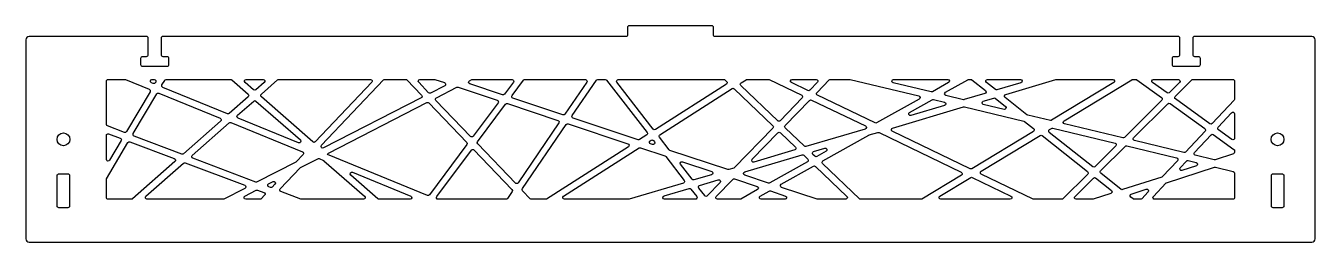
# Model space of a CAD drawing. Extents: x 0 to 15, y -2.4 to 0.1.
import ezdxf

# ---------------------------------------------------------------- set-up
doc = ezdxf.new("R2010")
doc.units = 0
doc.layers.get('0').update_dxf_attribs({"linetype": 'CONTINUOUS'})

msp = doc.modelspace()

# ---------------------------------------------------------------- linework, layer by layer
for points in [[(8, 0.105, 0.414214), (7.98, 0.125), (7.02, 0.125, 0.414214), (7, 0.105), (7, 0.02, -0.414214), (6.98, 0), (1.594, 0, 0.414214), (1.575, -0.02), (1.575, -0.211, 0.414214), (1.594, -0.231), (1.642, -0.231, -0.414214), (1.661, -0.25), (1.661, -0.33, -0.414214), (1.642, -0.35), (1.358, -0.35, -0.414214), (1.339, -0.33), (1.339, -0.25, -0.414214), (1.358, -0.231), (1.406, -0.231, 0.414214), (1.425, -0.211), (1.425, -0.02, 0.414214), (1.406, 0), (0.039, 0, 0.414214), (0, -0.039), (0, -2.354, 0.414214), (0.039, -2.394), (14.961, -2.394, 0.414214), (15, -2.354), (15, -0.039, 0.414214), (14.961, 0), (13.594, 0, 0.414214), (13.575, -0.02), (13.575, -0.211, 0.414214), (13.594, -0.231), (13.642, -0.231, -0.414214), (13.661, -0.25), (13.661, -0.33, -0.414214), (13.642, -0.35), (13.358, -0.35, -0.414214), (13.339, -0.33), (13.339, -0.25, -0.414214), (13.358, -0.231), (13.406, -0.231, 0.414214), (13.425, -0.211), (13.425, -0.02, 0.414214), (13.406, 0), (8.02, 0, -0.414214), (8, 0.02)], [(0.938, -1.023), (0.938, -0.52, -0.414214), (0.957, -0.5), (1.152, -0.5, -0.097173), (1.16, -0.501), (1.435, -0.614, -0.457545), (1.445, -0.642), (1.171, -1.107, -0.364791), (1.147, -1.116), (0.95, -1.041, -0.311889)], [(1.482, -0.547), (1.461, -0.538, -0.822867), (1.468, -0.5), (1.495, -0.5, -0.580528), (1.511, -0.53), (1.506, -0.538, -0.37217)], [(1.584, -0.564), (1.616, -0.51, -0.2654), (1.633, -0.5), (2.383, -0.5, -0.181904), (2.396, -0.505), (2.586, -0.671, -0.451866), (2.586, -0.701), (2.366, -0.896, -0.285309), (2.346, -0.899), (1.594, -0.592, -0.457545)], [(2.65, -0.621), (2.551, -0.534, -0.692184), (2.564, -0.5), (2.761, -0.5, -0.690529), (2.775, -0.534), (2.676, -0.621, -0.377538)], [(3.341, -1.227), (2.741, -0.701, -0.451866), (2.741, -0.671), (2.929, -0.505, -0.183061), (2.942, -0.5), (4.011, -0.5, -0.658801), (4.025, -0.533), (3.368, -1.225, -0.40266)], [(3.44, -1.266), (4.161, -0.506, -0.20569), (4.176, -0.5), (4.42, -0.5, -0.204414), (4.434, -0.506), (4.604, -0.683, -0.501944), (4.599, -0.714), (3.463, -1.297, -0.844168)], [(4.585, -0.5), (4.754, -0.5, -0.080345), (4.76, -0.501), (4.87, -0.537, -0.664735), (4.873, -0.574), (4.709, -0.658, -0.331608), (4.686, -0.654), (4.571, -0.533, -0.660559)], [(4.778, -0.712), (5.014, -0.591, -0.201392), (5.029, -0.59), (5.484, -0.741, -0.511257), (5.494, -0.772), (5.204, -1.161, -0.463773), (5.174, -1.162), (4.772, -0.744, -0.501944)], [(5.162, -0.515), (5.187, -0.502, -0.11912), (5.196, -0.5), (5.657, -0.5, -0.616945), (5.673, -0.531), (5.569, -0.671, -0.323402), (5.547, -0.678), (5.165, -0.551, -0.664735)], [(6.249, -0.911), (5.666, -0.718, -0.511257), (5.657, -0.687), (5.79, -0.508, -0.236901), (5.806, -0.5), (6.51, -0.5, -0.602713), (6.526, -0.531), (6.272, -0.904, -0.334899)], [(7.122, -1.201), (6.367, -0.95, -0.49824), (6.357, -0.921), (6.638, -0.509, -0.247884), (6.654, -0.5), (6.741, -0.5, -0.23212), (6.757, -0.508), (7.228, -1.117, -0.440973), (7.223, -1.146), (7.139, -1.199, -0.225898)], [(7.298, -1.077), (6.877, -0.532, -0.623219), (6.892, -0.5), (8.121, -0.5, -0.193011), (8.134, -0.505), (8.153, -0.523, -0.486434), (8.15, -0.554), (7.324, -1.081, -0.387951)], [(8.747, -0.981), (8.318, -0.571, -0.486434), (8.321, -0.54), (8.379, -0.503, -0.142958), (8.389, -0.5), (8.64, -0.5, -0.112667), (8.648, -0.502), (9.026, -0.684, -0.511848), (9.032, -0.715), (8.775, -0.98, -0.411978)], [(8.915, -0.5), (9.194, -0.5, -0.662734), (9.209, -0.533), (9.12, -0.625, -0.322884), (9.097, -0.629), (8.906, -0.537, -0.797484)], [(10.393, -0.729), (9.898, -1.006, -0.24466), (9.88, -1.006), (9.21, -0.684, -0.511848), (9.205, -0.652), (9.347, -0.506, -0.202838), (9.361, -0.5), (9.585, -0.5, -0.058964), (9.59, -0.501), (10.388, -0.692, -0.682303)], [(10.532, -0.645), (10.092, -0.539, -0.888639), (10.096, -0.5), (10.725, -0.5, -0.772339), (10.735, -0.537), (10.546, -0.643, -0.188846)], [(10.907, -0.735), (10.703, -0.686, -0.682303), (10.698, -0.649), (10.96, -0.503, -0.128452), (10.969, -0.5), (10.995, -0.5, -0.169372), (11.007, -0.504), (11.164, -0.629, -0.606806), (11.157, -0.663), (10.917, -0.734, -0.131862)], [(11.279, -0.618), (11.175, -0.535, -0.71032), (11.187, -0.5), (11.571, -0.5, -0.865088), (11.576, -0.539), (11.297, -0.621, -0.244705)], [(11.919, -0.977), (11.655, -0.914, -0.109316), (11.647, -0.91), (11.393, -0.709, -0.606806), (11.4, -0.674), (11.984, -0.501, -0.072335), (11.99, -0.5), (12.646, -0.5, -0.758605), (12.656, -0.537), (11.934, -0.975, -0.19783)], [(12.926, -0.504), (13.213, -0.71, -0.463113), (13.216, -0.74), (12.78, -1.174, -0.260697), (12.761, -1.18), (12.084, -1.017, -0.669686), (12.078, -0.981), (12.866, -0.503, -0.137265), (12.876, -0.5), (12.915, -0.5, -0.156835)], [(13.119, -0.5), (13.408, -0.5, -0.668503), (13.422, -0.534), (13.301, -0.654, -0.366948), (13.276, -0.656), (13.108, -0.536, -0.728856)], [(13.776, -1.015), (13.374, -0.727, -0.463113), (13.372, -0.697), (13.563, -0.506, -0.198679), (13.577, -0.5), (14.043, -0.5, -0.414214), (14.062, -0.52), (14.062, -0.725, -0.190231), (14.057, -0.739), (13.802, -1.012, -0.376724)], [(1.25, -1.13), (1.523, -0.668, -0.37217), (1.547, -0.66), (2.261, -0.951, -0.556046), (2.266, -0.984), (1.836, -1.365, -0.278296), (1.816, -1.369), (1.26, -1.159, -0.465426)], [(2.463, -0.916), (2.651, -0.751, -0.377538), (2.677, -0.751), (3.194, -1.204, -0.846279), (3.173, -1.237), (2.469, -0.949, -0.556046)], [(8.166, -1.548), (7.494, -1.325, -0.148996), (7.485, -1.318), (7.372, -1.171, -0.440973), (7.376, -1.143), (8.218, -0.606, -0.345502), (8.242, -0.608), (8.691, -1.038, -0.416452), (8.692, -1.066), (8.246, -1.525, -0.128616), (8.237, -1.531), (8.178, -1.548, -0.153573)], [(9.057, -1.277), (8.834, -1.063, -0.416452), (8.833, -1.035), (9.117, -0.743, -0.322884), (9.14, -0.739), (9.767, -1.04, -0.685598), (9.764, -1.077), (9.076, -1.281, -0.269104)], [(10.689, -0.802), (10.297, -0.919, -0.894657), (10.282, -0.883), (10.545, -0.735, -0.188846), (10.559, -0.733), (10.688, -0.764, -0.767)], [(11.138, -0.752), (11.26, -0.716, -0.244705), (11.278, -0.719), (11.397, -0.813, -0.802912), (11.38, -0.848), (11.139, -0.79, -0.767)], [(4.673, -1.849), (3.509, -1.374, -0.255175), (3.52, -1.358), (4.667, -0.769, -0.331608), (4.69, -0.773), (5.13, -1.232, -0.366332), (5.132, -1.258), (4.696, -1.842, -0.341945)], [(5.695, -1.706), (5.258, -1.25, -0.366332), (5.256, -1.224), (5.581, -0.788, -0.323402), (5.603, -0.781), (6.191, -0.976, -0.49824), (6.202, -1.006), (5.726, -1.704, -0.476439)], [(10.92, -0.82), (11.611, -0.986, -0.109316), (11.618, -0.989), (11.723, -1.072, -0.522144), (11.721, -1.105), (11.006, -1.538, -0.253858), (10.987, -1.539), (10.08, -1.102, -0.685598), (10.083, -1.066), (10.91, -0.82, -0.131862)], [(13.719, -1.1), (13.491, -1.344, -0.26989), (13.472, -1.35), (12.898, -1.212, -0.586424), (12.888, -1.179), (13.286, -0.782, -0.366948), (13.311, -0.78), (13.716, -1.071, -0.452724)], [(13.871, -1.055), (14.028, -0.887, -0.680346), (14.062, -0.9), (14.062, -1.182, -0.610722), (14.031, -1.198), (13.874, -1.085, -0.452724)], [(2.676, -1.694), (1.942, -1.416, -0.564583), (1.936, -1.383), (2.364, -1.005, -0.285309), (2.384, -1.001), (3.22, -1.342, -0.527838), (3.227, -1.374), (3.147, -1.458, -0.0845), (3.142, -1.462), (2.692, -1.693, -0.212026)], [(5.777, -1.769), (6.287, -1.023, -0.334899), (6.309, -1.015), (7.005, -1.247, -0.631457), (7.01, -1.282), (6.056, -1.891, -0.142958), (6.045, -1.894), (5.884, -1.894, -0.204414), (5.869, -1.888), (5.78, -1.794, -0.35461)], [(0.964, -1.132), (1.099, -1.183, -0.465426), (1.109, -1.212), (0.974, -1.44, -0.763552), (0.938, -1.43), (0.938, -1.151, -0.524519)], [(8.945, -1.32), (8.471, -1.461, -0.772082), (8.451, -1.429), (8.75, -1.121, -0.411978), (8.778, -1.12), (8.953, -1.287, -0.575915)], [(9.697, -1.888), (9.269, -1.479, -0.504171), (9.273, -1.448), (9.809, -1.148, -0.0556), (9.813, -1.146), (9.913, -1.116, -0.186522), (9.927, -1.117), (10.883, -1.578, -0.595077), (10.884, -1.612), (10.425, -1.891, -0.137265), (10.415, -1.894), (9.711, -1.894, -0.193011)], [(12.353, -1.601), (12.065, -1.888, -0.198679), (12.051, -1.894), (11.728, -1.894, -0.112667), (11.719, -1.892), (11.115, -1.601, -0.595077), (11.114, -1.567), (11.8, -1.15, -0.313936), (11.822, -1.151), (12.351, -1.571, -0.448365)], [(12.681, -1.273), (12.438, -1.516, -0.380868), (12.412, -1.517), (11.907, -1.116, -0.522144), (11.909, -1.084), (11.933, -1.069, -0.19783), (11.948, -1.067), (12.671, -1.24, -0.586424)], [(13.814, -1.141), (14.054, -1.313, -0.241679), (14.062, -1.329), (14.062, -1.347, -0.325334), (14.049, -1.366), (13.836, -1.435, -0.137926), (13.825, -1.435), (13.605, -1.382, -0.574939), (13.596, -1.35), (13.788, -1.143, -0.376724)], [(1.212, -1.226), (1.728, -1.421, -0.564583), (1.735, -1.454), (1.243, -1.889, -0.183061), (1.23, -1.894), (0.957, -1.894, -0.414214), (0.938, -1.874), (0.938, -1.665, -0.134075), (0.94, -1.655), (1.188, -1.235, -0.364791)], [(4.781, -1.862), (5.184, -1.321, -0.463773), (5.214, -1.32), (5.655, -1.78, -0.35461), (5.657, -1.804), (5.602, -1.885, -0.247884), (5.585, -1.894), (4.797, -1.894, -0.616945)], [(7.151, -1.295), (7.435, -1.389, -0.148996), (7.444, -1.396), (7.66, -1.674, -0.52712), (7.65, -1.705), (7.018, -1.893, -0.072335), (7.012, -1.894), (6.267, -1.894, -0.749846), (6.256, -1.858), (7.134, -1.297, -0.225898)], [(7.264, -1.214), (7.275, -1.207, -0.387951), (7.302, -1.212), (7.313, -1.227, -0.74065), (7.291, -1.257), (7.268, -1.25, -0.631457)], [(9.165, -1.339), (9.294, -1.3, -0.894657), (9.309, -1.336), (9.202, -1.396, -0.329636), (9.179, -1.393), (9.157, -1.372, -0.575915)], [(13.397, -1.445), (13.224, -1.63, -0.127228), (13.216, -1.635), (12.76, -1.782, -0.251027), (12.741, -1.779), (12.506, -1.592, -0.448365), (12.504, -1.563), (12.789, -1.278, -0.260697), (12.808, -1.273), (13.387, -1.412, -0.574939)], [(2.549, -1.767), (2.305, -1.892, -0.11912), (2.296, -1.894), (1.41, -1.894, -0.690529), (1.397, -1.859), (1.835, -1.473, -0.278296), (1.855, -1.469), (2.547, -1.731, -0.650129)], [(3.201, -1.893), (2.967, -1.804, -0.536174), (2.96, -1.772), (3.191, -1.528, -0.0845), (3.197, -1.524), (3.396, -1.422, -0.218825), (3.412, -1.421), (3.463, -1.442, -0.08326), (3.469, -1.445), (3.941, -1.859, -0.692184), (3.928, -1.894), (3.208, -1.894, -0.090618)], [(7.978, -1.608), (7.772, -1.669, -0.309655), (7.751, -1.662), (7.616, -1.487, -0.74065), (7.638, -1.457), (7.979, -1.57, -0.733743)], [(8.365, -1.576), (9.033, -1.378, -0.269104), (9.052, -1.382), (9.097, -1.426, -0.504171), (9.093, -1.457), (8.654, -1.703, -0.210975), (8.639, -1.705), (8.364, -1.614, -0.733743)], [(13.618, -1.505), (13.45, -1.559, -0.774263), (13.43, -1.527), (13.502, -1.45, -0.26989), (13.521, -1.444), (13.616, -1.467, -0.757584)], [(0.51, -1.618), (0.51, -1.973, -0.414214), (0.49, -1.993), (0.385, -1.993, -0.414214), (0.365, -1.973), (0.365, -1.618, -0.414214), (0.385, -1.598), (0.49, -1.598, -0.414214)], [(4.471, -1.894), (4.11, -1.894, -0.181904), (4.097, -1.889), (3.782, -1.613, -0.846279), (3.802, -1.58), (4.479, -1.856, -0.822867)], [(8.788, -1.72), (9.164, -1.509, -0.329636), (9.188, -1.512), (9.552, -1.86, -0.67643), (9.538, -1.894), (9.211, -1.894, -0.080345), (9.205, -1.893), (8.792, -1.756, -0.651562)], [(11.453, -1.894), (10.645, -1.894, -0.758605), (10.635, -1.857), (10.992, -1.64, -0.253858), (11.011, -1.64), (11.461, -1.856, -0.797484)], [(12.623, -1.826), (12.418, -1.893, -0.078325), (12.412, -1.894), (12.22, -1.894, -0.668503), (12.206, -1.86), (12.419, -1.648, -0.380868), (12.445, -1.646), (12.629, -1.792, -0.598687)], [(13.839, -1.521), (14.047, -1.571, -0.34678), (14.062, -1.59), (14.062, -1.874, -0.414214), (14.043, -1.894), (13.132, -1.894, -0.656147), (13.117, -1.861), (13.261, -1.707, -0.127228), (13.27, -1.702), (13.828, -1.521, -0.137926)], [(14.635, -1.618), (14.635, -1.973, -0.414214), (14.615, -1.993), (14.51, -1.993, -0.414214), (14.49, -1.973), (14.49, -1.618, -0.414214), (14.51, -1.598), (14.615, -1.598, -0.414214)], [(2.697, -1.788), (2.771, -1.815, -0.536174), (2.778, -1.847), (2.739, -1.888, -0.20569), (2.725, -1.894), (2.558, -1.894, -0.787119), (2.549, -1.857), (2.681, -1.788, -0.212026)], [(2.825, -1.715), (2.876, -1.689, -0.844168), (2.899, -1.72), (2.867, -1.753, -0.301936), (2.846, -1.758), (2.827, -1.751, -0.650129)], [(7.738, -1.776), (7.805, -1.862, -0.623219), (7.789, -1.894), (7.431, -1.894, -0.865088), (7.426, -1.855), (7.717, -1.769, -0.309655)], [(7.839, -1.732), (8.056, -1.668, -0.772082), (8.076, -1.7), (7.928, -1.854, -0.456449), (7.898, -1.852), (7.829, -1.763, -0.52712)], [(8.244, -1.658), (8.51, -1.746, -0.651562), (8.514, -1.782), (8.319, -1.891, -0.128452), (8.309, -1.894), (8.047, -1.894, -0.662734), (8.032, -1.86), (8.224, -1.663, -0.287875)], [(8.663, -1.797), (8.838, -1.856, -0.85126), (8.832, -1.894), (8.554, -1.894, -0.772339), (8.544, -1.857), (8.648, -1.799, -0.210975)], [(12.86, -1.834), (13.035, -1.777, -0.774263), (13.056, -1.809), (12.983, -1.888, -0.207622), (12.968, -1.894), (12.893, -1.894, -0.169372), (12.881, -1.89), (12.854, -1.868, -0.598687)]]:
    msp.add_lwpolyline(points, format="xyb", close=True)
for centre in [(0.438, -1.197), (14.562, -1.197)]:
    msp.add_circle(centre, 0.0747)

doc.saveas('drawing.dxf')
